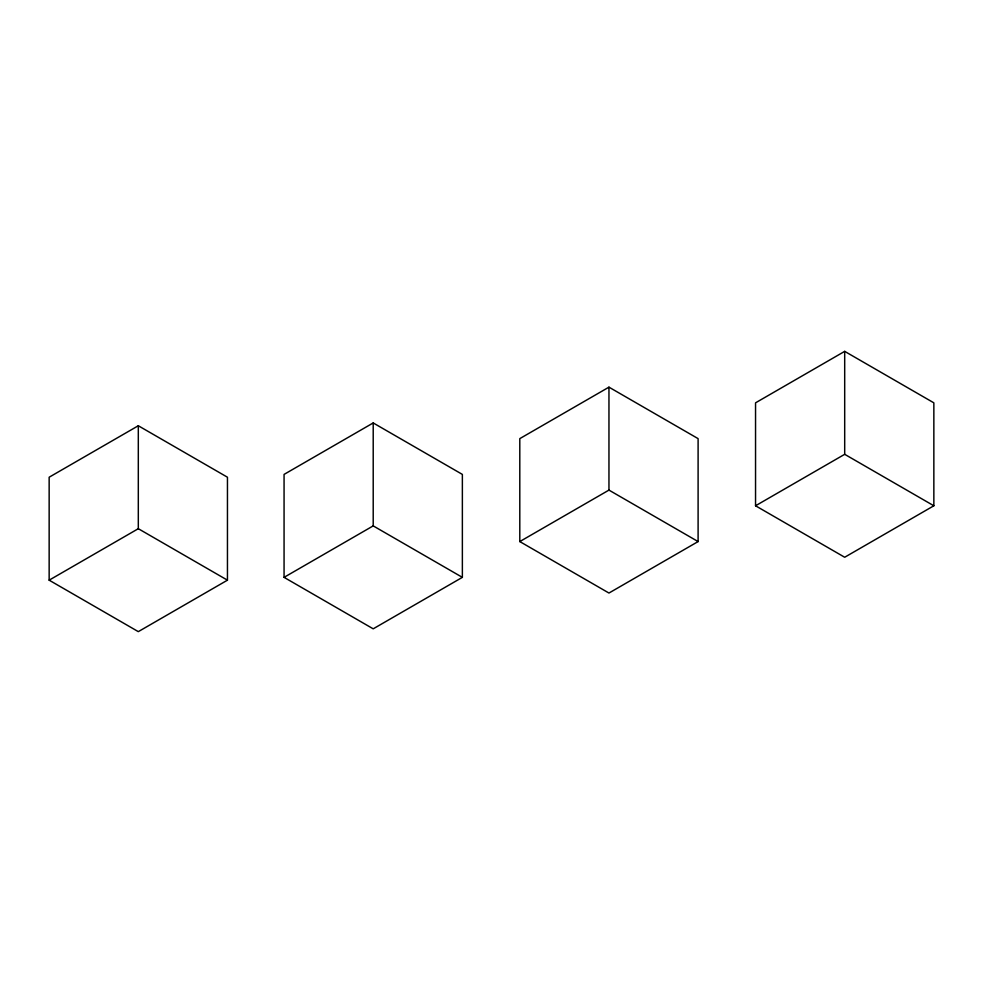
<?xml version="1.0" encoding="UTF-8"?>
<svg xmlns="http://www.w3.org/2000/svg" width="983" height="983" viewBox="0 0 983 983"><rect width="100%" height="100%" fill="white"/><g stroke="black" fill="none" stroke-linecap="round" stroke-linejoin="round"><path stroke-width="1.47" d="M138.308 425.75L49.15 477.222L49.15 580.167L138.308 631.639L227.454 580.167L227.454 477.222L138.308 425.75L138.308 528.694L49.15 580.167M373.208 422.936L284.062 474.408L284.062 577.353L373.208 628.825L462.366 577.353L462.366 474.408L373.208 422.936L373.208 525.88L284.062 577.353M608.956 387.155L519.798 438.627L519.798 541.572L608.956 593.044L698.102 541.572L698.102 438.627L608.956 387.155L608.956 490.099L698.102 541.572M844.692 351.361L755.546 402.833L755.546 505.778L844.692 557.25L933.85 505.778L933.85 402.833L844.692 351.361L844.692 454.306L755.546 505.778M519.798 541.572L608.956 490.099M844.692 454.306L933.85 505.778M373.208 525.88L462.366 577.353M138.308 528.694L227.454 580.167"/></g></svg>
